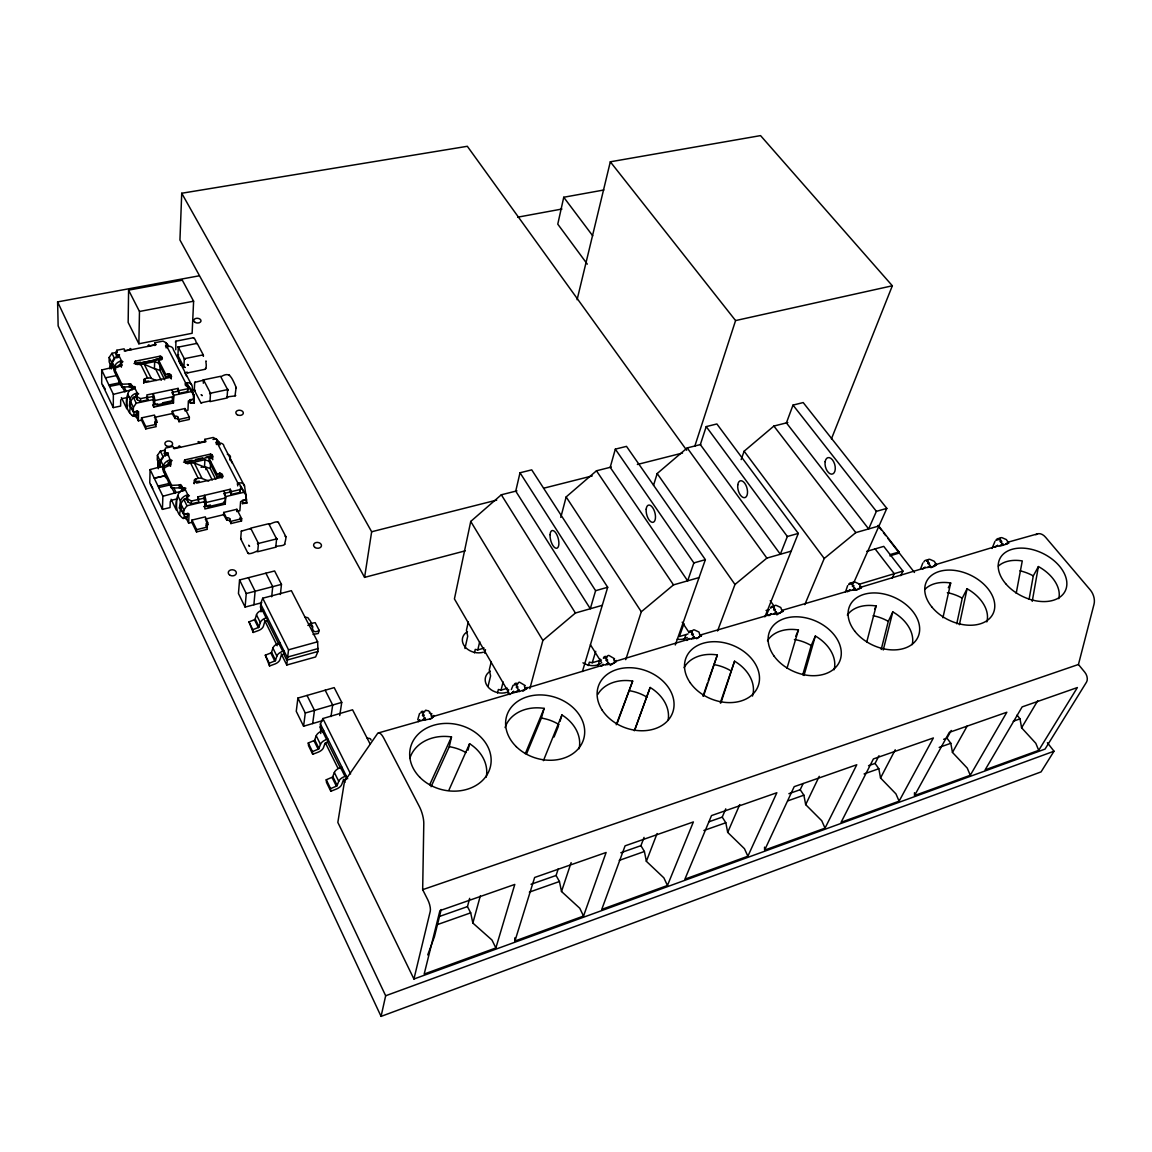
<?xml version="1.0" encoding="UTF-8"?>
<svg xmlns="http://www.w3.org/2000/svg" width="1152" height="1152" viewBox="0 0 1152 1152"><rect width="100%" height="100%" fill="white"/><g stroke="black" fill="none" stroke-linecap="round" stroke-linejoin="round"><path stroke-width="1.5" d="M109.181 357.437L109.166 361.987L111.874 367.574L111.888 363.038L109.181 357.437L111.96 353.29L117.187 352.253M286.762 665.021L288.518 649.814L262.714 598.205L291.384 590.674L317.635 641.779L317.981 651.47L315.619 656.957L286.762 665.021L281.189 653.76M129.096 397.166L122.803 398.477A2.189 1.483 -23.3 0 0 120.686 400.478L120.629 406.066L113.285 407.621L113.357 394.344L101.707 369.994L122.155 365.083M166.118 342.778L163.037 341.122L154.886 342.734L155.938 344.794L125.107 350.914L124.07 348.826L116.827 350.251L115.776 352.757L116.798 354.845L119.477 354.701L119.088 355.925A7.142 4.954 -23.3 0 0 112.219 362.045L114.61 366.955A7.157 4.954 -23.4 0 1 121.493 360.835L122.918 361.714L120.571 362.578L121.406 364.291A2.203 1.469 2 0 1 120.499 365.976L114.264 368.496L114.25 371.333L121.838 387.029L129.226 386.798A2.218 1.498 2.1 0 1 131.501 387.864L132.35 389.621L113.357 394.344M115.776 352.757L116.77 357.682L118.382 357.365M116.77 357.682L116.798 354.845M116.798 353.088L116.827 350.251M120.571 362.578L121.378 367.128L121.406 364.291M118.339 366.451A3.254 2.246 -23.4 0 1 121.464 363.672L121.493 360.835L119.088 355.925M121.838 387.029L121.867 384.206L114.264 368.496M126.994 398.362L126.85 408.902L121.406 397.598M128.592 290.131L128.16 322.459L138.859 343.786L192.125 333.288L193.608 301.205L182.318 280.21L128.592 290.131L139.478 311.472L138.859 343.786M129.226 386.798L129.269 383.962L121.867 384.206M135.864 397.627L136.93 396.619L133.402 397.354L130.55 401.544L130.478 406.066L133.301 411.883L138.542 411.552L138.355 420.826L141.494 420.149L145.742 428.904L156.182 426.643L155.174 422.15A2.203 1.526 2.5 0 1 156.542 420.25L154.454 415.08L141.538 417.845L141.494 420.149M131.501 387.864L131.544 385.027A2.218 1.498 2.1 0 0 129.269 383.962M131.544 385.027L132.35 389.621L130.248 385.315M133.301 411.883L133.373 407.362L130.55 401.544M133.978 389.275C131.846 385.877 136.93 386.093 134.741 387.893A7.243 4.91 -23.7 0 0 127.742 394.056C125.251 401.558 125.741 410.256 132.293 415.57A2.189 1.008 68.3 0 0 133.632 415.685L136.93 414.461L137.448 410.846L134.15 412.07L133.632 415.685M135.403 361.138L135.346 363.974L160.056 358.992C162.259 360.547 162.403 355.738 160.142 356.17L135.403 361.138L134.683 361.67L135.403 363.456A2.189 1.469 2.5 0 0 138.182 364.45L140.544 363.974A6.062 4.176 -24 0 1 144.245 364.248L155.75 369.331L161.266 380.275M413.928 979.013L430.258 911.304A8.654 2.664 72.2 0 0 427.81 899.827L422.669 889.661L423.792 823.651A14.602 4.666 72.9 0 0 419.342 806.501L383.832 738.23A14.155 4.45 73.7 0 0 377.438 733.68L344.491 781.488L337.838 822.413L413.928 979.013L1045.051 749.088L1086.538 682.07A7.286 4.608 66.4 0 0 1084.853 672.307L1078.445 664.488L1094.026 604.21A12.24 8.006 68.1 0 0 1090.224 589.882L1045.584 537.264A11.909 7.704 70.3 0 0 1035.864 534.744M134.15 412.07L129.326 405.979L130.205 399.125A7.258 4.91 -23.8 0 1 137.218 392.947L138.658 393.84L136.282 394.733L136.238 397.57L137.29 399.744L140.472 401.486L147.83 399.931L146.822 394.934L178.128 388.382L179.122 393.35L187.387 391.622L188.467 386.222L187.387 391.622M138.355 420.826L136.757 417.528L136.886 411.336M137.16 395.77L137.218 392.947L134.741 387.893M137.29 399.744L136.282 394.733M140.472 401.486L140.53 398.65L137.347 396.907M285.019 544.162C283.435 546.034 286.603 539.107 285.782 536.501L278.467 522.504C276.552 519.898 267.12 526.075 269.554 523.858M143.784 383.299L143.842 380.477A2.203 1.483 2.6 0 1 145.224 378.619L147.586 378.13A6.106 4.162 -24.2 0 1 151.301 378.389L156.254 380.549M143.669 382.925A2.203 1.483 2.5 0 1 145.152 381.442L145.224 378.619M417.744 719.712L419.573 713.405M145.742 428.904L145.8 426.6L141.538 417.845M216.504 439.258L213.25 437.472L204.826 439.344L205.978 441.605L174.11 448.704L172.987 446.414L165.485 448.085L164.362 453.658L165.485 455.947L165.586 453.139L168.365 452.938L168.005 454.291A7.459 4.824 -24.5 0 0 160.762 460.598L163.382 465.97A7.474 4.824 -24.6 0 1 170.626 459.662L172.123 460.613L169.704 461.578L169.603 464.386L150.106 469.584L149.76 482.76L162.418 509.371L170.021 507.586L170.237 502.042A2.29 1.44 -24.5 0 1 172.469 499.997L177.35 498.859M153.346 397.454L153.13 393.61A5.011 1.253 77.1 0 1 154.685 400.55L154.699 403.632A3.298 2.218 -24.4 0 0 157.68 404.726L170.15 402.077A3.283 2.203 -24.8 0 0 173.218 399.715L173.448 396.59A4.997 1.282 77.2 0 0 171.907 389.693M154.814 345.557L154.886 342.734M139.651 364.666L154.656 361.642L154.454 368.482L159.955 370.44L164.693 379.814M179.122 393.35L178.027 391.205L171.806 392.501L173.779 395.28L173.491 402.898L153.749 407.088L153.043 396.432L146.765 397.757L147.83 399.931M155.174 422.15L155.102 424.454A2.203 1.526 2.4 0 1 155.952 422.712L156.888 422.453L156.542 420.25M158.63 360.317L158.544 363.139L165.672 377.222L167.947 376.747A2.189 1.483 3.2 0 1 170.726 377.741L170.827 374.933A2.189 1.483 3.2 0 0 168.048 373.939L165.773 374.4L158.63 360.317L160.891 359.87A2.174 1.454 3.1 0 0 162.23 358.056L161.525 356.659M160.056 358.992L160.142 356.17M157.406 455.386L157.262 459.893L160.214 465.998L160.358 461.506L157.406 455.386L160.358 451.181L165.269 450.086M159.955 370.44L160.114 365.314M166.075 347.861L166.162 345.053L167.184 344.851L167.083 347.659M165.672 377.222L165.773 374.4M169.704 461.578L170.626 463.464A2.29 1.613 2.4 0 1 169.733 465.336L163.31 468.173L163.224 470.981L171.547 488.174L179.208 487.814A2.304 1.656 2.5 0 1 181.598 488.966L182.549 490.882L184.234 490.493L184.363 487.685L185.832 488.218L185.126 489.269A7.574 4.781 -24.9 0 0 177.768 495.619C174.542 503.438 175.795 512.366 182.448 517.968A2.275 1.066 66.7 0 0 183.888 518.198L187.286 516.787L187.934 513.187L184.536 514.598L183.888 518.198M162.418 509.371L162.878 496.253L150.106 469.584M167.947 376.747L168.048 373.939M167.256 452.765L167.731 455.558M177.883 419.53A2.189 1.512 3 0 0 175.104 418.522L172.166 413.568L172.253 411.264L184.982 408.542L189.374 417.168L189.259 419.472L178.978 421.704L177.984 417.226A2.189 1.512 3 0 0 175.752 416.16L174.773 416.318L172.253 411.264M170.626 463.464L170.525 466.272L169.603 464.386M175.766 349.805L175.91 341.194L193.32 337.738C196.416 339.12 196.243 345.211 196.877 343.411M686.693 450.274L467.323 146.29L181.728 193.248L179.942 239.99L364.579 577.382L465.25 550.843M171.547 488.174L171.648 485.366L163.31 468.173M178.286 347.112L177.955 355.55L183.931 367.128L184.306 358.704L178.286 347.112L197.165 343.339L203.256 354.859L184.306 358.704M178.027 391.205L178.128 388.382M178.978 421.704L177.984 417.226M176.789 499.738L176.342 510.149L171.086 499.248M256.853 551.592C259.301 549.36 249.782 555.624 247.824 553.018L240.696 538.862L241.301 531.173L249.955 528.667L250.906 529.272L249.955 528.667M241.301 531.173L241.877 530.654M245.966 495.763L246.528 499.824L242.467 500.198L242.597 503.741L242.424 503.035M179.208 487.814L179.338 485.021L171.648 485.366M185.486 385.69L185.602 382.867L166.867 346.421L165.499 345.946L166.162 345.053M184.982 408.542L184.882 410.832L187.949 410.184L188.381 400.954L193.536 399.096L193.752 394.603L190.814 388.901L188.266 385.891L186.869 386.179L187.862 386.741M186.365 499.565L187.488 498.542L183.845 499.392L180.792 503.64L180.59 508.118L183.672 514.483L189.072 513.95L188.626 523.123L191.866 522.346L191.981 520.056L205.33 516.859L207.648 522.518L207.936 524.693L206.971 524.981A2.29 1.67 3 0 0 206.035 526.046M181.598 488.966L181.728 486.158A2.304 1.656 2.5 0 0 179.338 485.021M162.878 496.253L182.549 490.882L181.728 486.158M187.243 386.899L187.373 384.077L185.256 384.134L185.602 382.867A7.157 4.824 -25.3 0 1 192.197 386.15L194.342 403.013L193.536 394.402M216.835 476.813L217.022 474.019L219.37 473.486A2.275 1.627 3.8 0 1 222.293 474.538L222.106 477.331A2.275 1.627 3.8 0 0 219.182 476.28L216.835 476.813L209.045 461.419L209.218 458.626L211.55 458.093A2.261 1.598 3.7 0 0 212.89 456.091L210.672 454.046L185.098 459.821L184.968 462.629L211.147 456.696L212.702 459.749M183.672 514.483L183.888 510.005L180.792 503.64M184.536 514.598L179.366 507.974L180.461 501.178A7.603 4.766 -24.9 0 1 187.848 494.798L189.374 495.778L186.926 496.786L186.797 499.579L187.963 501.97L191.304 503.842L198.922 502.042L197.899 496.872L230.27 489.254L231.466 491.616L231.264 494.41L239.803 492.379L240.955 486.749L239.803 492.379M246.528 499.824L246.643 503.366L245.966 498.931M187.704 497.606L187.848 494.798L185.126 489.269M188.626 523.123L186.883 519.509L187.027 516.456M187.963 501.97L186.926 496.786M202.853 380.333L203.746 380.923L202.853 380.333L194.688 382.421L194.299 390.139L200.88 402.854L209.736 400.982M235.771 395.424L235.037 395.712L236.117 387.389C231.034 375.437 229.205 372.01 221.342 376.474M191.304 503.842L191.448 501.048L188.093 499.176M194.242 483.782L194.4 480.989A2.29 1.642 3.1 0 1 195.782 478.93L198.23 478.368A6.379 4.046 -25.3 0 1 202.046 478.483L208.728 481.09M194.126 483.365A2.29 1.642 3 0 1 195.624 481.723L195.782 478.93M203.328 383.242L203.501 379.872L220.55 376.315L227.606 389.592L227.045 397.987L209.995 401.63L210.485 393.221L203.501 379.872M197.741 499.666L197.899 496.872M207.648 522.518A2.29 1.67 3.1 0 0 206.28 524.635L207.317 529.301L196.517 531.922L196.646 529.646L191.981 520.056M187.79 372.859L186.898 372.269L187.79 372.859L205.272 369.259C207.677 366.667 204.826 359.482 206.222 361.066M204.667 442.152L204.826 439.344M215.726 479.376L210.283 468.605L204.523 466.531L204.912 459.734L187.675 463.651M205.949 505.598L204.538 502.747L204.408 495.331A5.227 1.368 76.3 0 1 206.021 502.546L205.949 505.598A3.442 2.146 -25.5 0 0 208.973 506.563L221.875 503.496A3.427 2.131 -25.8 0 0 225.101 501.048L225.418 497.952A5.213 1.411 76.4 0 0 223.834 490.781M205.877 469.627L205.992 467.654L194.314 463.018A6.336 4.061 -25.1 0 0 190.512 462.874L188.078 463.421A2.275 1.613 3 0 1 185.17 462.37L184.349 460.411L185.098 459.821M199.368 499.277L204.25 498.125L205.286 501.437L204.84 508.982L225.245 504.13L225.778 496.584L224.352 494.568M210.672 454.046L210.499 456.84L211.939 457.358L212.112 454.565M210.283 468.605L210.586 463.522M216.432 444.542L216.605 441.749L217.656 441.518L217.483 444.312M218.549 444.672L218.736 441.691L216.187 438.754L212.976 439.459M219.182 476.28L219.37 473.486M229.68 521.194A2.275 1.656 3.7 0 0 226.757 520.128L223.56 514.714L223.718 512.438L236.88 509.285L241.675 518.717L241.502 520.992L230.875 523.57L229.853 518.933A2.275 1.656 3.7 0 0 227.506 517.781L226.498 517.968L223.718 512.438M696.586 638.726L699.984 636.322A7.805 1.685 -23.7 0 0 701.352 634.723L770.746 614.434L779.99 613.022L783.259 610.776L776.822 614.866M231.264 494.41L230.069 492.048L230.27 489.254M230.875 523.57L229.853 518.933M237.658 485.885L237.874 483.091L217.382 443.246L215.942 442.728L216.605 441.749M236.88 509.285L236.707 511.56L239.875 510.797L240.595 501.667L245.952 499.637L246.312 495.202L240.552 486.072M280.382 594.504L281.462 584.381L274.608 570.96L239.558 579.96L238.45 593.539L245.102 607.09L261.821 602.683M245.102 607.09L246.254 593.539L239.558 579.96M258.451 543.442L257.702 551.736L275.76 547.2L276.595 538.92L268.718 523.728L250.661 528.149L258.451 543.442L276.595 538.92M253.886 604.771L255.11 591.235L248.371 577.699M418.234 721.67L419.846 719.698L418.262 721.339M109.814 365.832L109.757 368.827M261 611.885L260.582 603.85L262.714 598.205M267.12 620.568L267.408 617.558L266.155 617.904A5.976 3.384 -26.4 0 0 260.323 622.613L258.84 627.307L252.821 629.683L253.166 632.462L258.422 630.562A5.976 3.384 -26.2 0 0 263.448 626.126L264.686 621.85L267.12 620.568L278.957 644.4M271.685 596.794L272.722 586.656L265.896 573.192M283.723 653.976L284.054 650.995L282.787 651.355A6.062 3.341 -26.6 0 0 276.869 656.093L275.314 660.773L269.237 663.221L269.554 665.971L274.867 664.027A6.062 3.326 -26.4 0 0 279.965 659.549L281.275 655.286L283.723 653.976L286.79 660.154L317.981 651.47M165.413 477.533L166.219 477.533M112.219 362.045L111.413 368.899L110.318 364.104M339.725 715.565L341.741 702.389L334.195 687.614L297.907 698.069L296.251 711.317L303.581 726.235L322.531 720.648M129.571 412.618L130.19 407.779M303.581 726.235L305.294 713.03L297.907 698.069M312.667 723.557L314.467 710.352L307.037 695.434M320.746 733.507L320.4 723.989L322.877 718.531L352.555 709.79L370.253 744.25M158.314 460.454L157.766 466.848M158.371 468.734L158.486 462.154M330.984 716.573L332.683 705.038L325.181 690.206M327.499 742.032L327.931 739.109L326.621 739.512A6.278 3.197 -27.2 0 0 320.472 744.365L318.744 748.987L312.48 751.608L312.725 754.272L318.197 752.17A6.278 3.182 -27 0 0 323.51 747.605L324.965 743.4L327.499 742.032L340.675 768.528M160.762 460.598L159.754 467.424L158.846 465.523M364.579 577.382L371.65 531.763L181.728 193.248M179.539 514.742L180.317 509.947M1032.235 601.33L1038.398 566.554A34.963 22.968 26.4 0 1 1058.746 598.694M1029.125 599.083L1033.286 575.885L1038.398 566.554M1016.208 593.338L1022.27 560.923A34.963 22.968 26.4 0 0 998.381 566.107M516.931 490.853L501.322 494.784L470.736 521.438L454.421 598.91L509.89 694.584M959.4 624.701L967.09 588.773A35.453 24.077 25.8 0 1 986.803 621.907M956.736 623.794L962.266 598.162L967.09 588.773M468.288 621.907L466.445 630.216L467.698 636.264L464.962 648.533M1047.37 742.709L1054.008 751.219L1041.062 771.898L381.067 1016.395L385.661 995.76L57.6 301.896L199.166 275.818M603.878 189.994L563.746 197.251L557.77 224.15L587.304 264.139M942.926 617.76L950.688 582.998A35.453 24.077 25.8 0 0 924.854 589.45M431.078 786.701L449.28 746.698L451.498 736.949A39.37 32.242 12.9 0 0 409.81 758.434M474.451 652.867L475.258 649.368L477.806 649.901L484.142 648.072M477.806 649.901L479.722 641.621M520.013 472.766L515.736 491.155L590.299 608.746L595.598 590.688L520.013 472.766L531.72 469.858L607.694 587.275L582.408 671.501M484.661 653.17L485.496 649.67M468.043 750.182L469.598 743.702A39.37 32.242 12.9 0 1 486.216 777.211M577.094 299.707L610.315 161.798L760.55 135.605L892.339 285.782L831.413 438.912M491.299 661.565L489.298 669.816L490.579 675.936L488.045 686.362M441.202 909.547L434.434 936.72L427.723 954.922M511.358 689.558L513.072 685.325M497.52 692.942L498.384 689.486L501.048 690.149L507.442 688.234M883.253 649.973L892.8 611.899A35.971 25.272 24.9 0 1 912.226 644.616M501.048 690.149L503.122 681.926M881.208 649.483L888.293 621.36L892.8 611.899M507.773 693.058L508.666 689.587M560.794 517.406L566.15 496.93L596.462 470.794L611.352 467.035M866.779 641.923L876.139 605.981A35.971 25.272 24.9 0 0 847.325 615.082M495.878 947.952L514.786 884.434L439.92 910.627L424.181 974.059L495.878 947.952L491.976 940.032L472.853 923.054L470.693 912.845L467.453 906.61L469.67 898.33M529.862 688.637L542.894 640.44L575.41 613.022L602.28 605.318M472.853 923.054L480.326 895.867M615.326 449.136L610.2 467.323L687.658 580.838L693.864 562.925L615.326 449.136L626.501 446.371L705.37 559.67L675.302 644.962M526.637 753.638L541.397 718.085L544.133 708.379A38.506 30.73 16.9 0 0 505.094 727.574M253.166 632.462L248.99 621.878L254.995 619.517L256.478 614.808A5.962 3.398 -26.3 0 1 262.282 610.114L263.534 609.782M803.981 675.49L815.357 636.019A36.518 26.525 23.7 0 1 834.077 669.787M845.467 592.027L847.642 585.605M802.742 674.827L811.21 645.538L815.357 636.019M560.03 721.397L561.931 714.946A38.506 30.73 16.9 0 1 579.082 748.742M269.554 665.971L265.306 655.186L271.382 652.766L272.909 648.086A6.034 3.355 -26.6 0 1 278.798 643.349L280.08 642.989M787.003 668.246L798.437 629.957A36.518 26.525 23.7 0 0 767.477 640.771M588.326 665.582L589.363 662.17L592.243 662.731L601.416 659.981M592.243 662.731L595.728 651.298M653.53 485.381L657.173 473.544L687.211 447.912L700.747 444.499M597.931 665.784L600.034 658.973M514.93 941.026L534.643 877.478L606.11 852.48L583.531 916.056L514.93 941.026L514.814 937.858M610.243 665.438L616.277 661.09L688.68 639.23L698.026 637.805L701.438 635.371M309.787 623.592L315.202 622.656L319.219 630.403L318.226 633.499L313.07 634.435M694.757 446.328L735.581 320.573L610.315 161.798M625.738 659.664L641.304 611.77L673.502 584.885L699.062 577.57M583.531 916.056L579.787 908.266L561.514 891.504L559.44 881.51L556.085 875.477L558.245 868.853M720.302 702.864L734.558 661.19A37.123 27.864 22.1 0 1 752.486 696.067M720.907 702.936L734.558 661.19M706.219 426.6L700.33 444.6L780.336 554.256L787.349 536.501L798.293 533.419L716.875 423.965L706.219 426.6L787.349 536.501M561.514 891.504L571.133 862.618M617.184 723.341L632.664 681.077A37.771 29.261 19.9 0 0 597.83 694.339M312.725 754.272L308.52 745.675L308.275 742.982L314.525 740.39L316.224 735.768A6.25 3.211 -27.1 0 1 322.358 730.915L323.654 730.526M703.08 696.024L707.414 683.194M708.264 680.645L717.35 654.955A37.123 27.864 22.1 0 0 684.115 667.67M703.426 696.269L717.35 654.955M634.666 730.368L650.16 687.47A37.771 29.261 19.9 0 1 668.117 720.144M920.405 569.39L922.81 563.026M741.168 459.59L744.134 451.21L773.885 426.053L787.81 422.539M683.986 623.549L679.406 636.538L687.931 633.974M330.811 791.251L330.595 788.616L336.946 785.938L338.731 781.344A6.365 3.125 -27.4 0 1 344.995 776.434L346.306 776.03L345.845 778.925L343.267 780.307L341.755 784.498A6.365 3.125 -27.3 0 1 336.341 789.077L330.811 791.251L326.477 782.395L326.261 779.76L332.582 777.082L334.354 772.488A6.35 3.139 -27.4 0 1 340.589 767.592L341.914 767.189M684.144 639.72L685.944 634.68M634.334 730.757L650.16 687.47M793.008 405.101L786.413 422.885L868.651 528.926L876.384 511.344L886.824 508.392L803.189 402.566L793.008 405.101L876.384 511.344M164.362 453.658L165.398 450.893M193.32 337.738L194.198 338.328M616.248 724.752L632.664 681.077M717.523 630.994L734.976 584.482L766.858 558.115L791.194 551.146M620.827 852.739L640.93 845.669L644.054 837.389M667.454 885.499L693.374 821.938L625.075 845.842L601.747 909.418L667.454 885.499L663.869 877.853L646.373 861.307L657.101 833.501M764.87 616.867L798.293 533.419M992.016 548.496L994.982 541.339M766.67 614.765L768.658 609.797M554.069 736.992L558.446 726.163M543.413 760.666L561.931 714.946M601.344 666.346L603.346 664.315L601.488 665.986M1005.653 544.147C1013.501 541.253 999.965 547.2 997.214 546.048L936.058 564.509L930.946 567.734M201.586 403.099L200.693 402.509M525.298 753.696L544.133 708.379M804.787 604.642L824.242 558.475L855.806 532.613L879.005 525.96M795.73 636.322L798.437 629.957M708.739 821.851L722.232 817.114L725.76 808.834M228.874 374.904L229.565 375.163M747.878 856.224L776.851 792.734L711.504 815.587L684.907 879.149L747.878 856.224L744.451 848.693L727.69 832.378L739.757 804.6M227.693 397.526L226.814 396.936L235.238 395.914M448.819 790.358L469.598 743.702M853.618 583.013L886.824 508.392M429.682 784.786L451.498 736.949M878.227 525.355L899.006 551.966L898.358 553.349L889.862 555.869M874.67 609.149L876.139 605.981M764.626 850.133L794.203 786.658L856.771 764.755L825.034 828.144L764.626 850.133L764.539 847.152M892.123 578.275L894.254 573.71L875.117 548.914M900.792 575.654L902.938 571.09L883.757 546.379L866.736 551.362M788.89 793.685L800.208 789.71L803.131 783.533M825.034 828.144L821.75 820.742L805.68 804.629L819.245 776.333M948.326 587.707L950.688 582.998M868.522 765.706L875.059 763.416L879.019 755.712M175.363 342.072L175.91 341.194M899.107 801.173L933.365 737.957L873.403 758.938L841.104 822.298L899.107 801.173L895.954 793.901L880.546 777.989L895.234 749.779M522.893 691.272L527.256 687.974L602.942 665.122C606.859 663.97 615.298 665.222 616.147 660.442A7.963 1.771 -23.1 0 1 614.966 662.026M686.923 640.483L689.098 638.424L687.11 640.109M194.659 382.824L195.221 381.917M205.819 368.381L205.272 369.259M934.301 565.531A7.43 1.469 -25.1 0 0 936.072 563.875C936.922 567.806 927.835 566.827 924.826 567.907L861.106 587.146L856.152 590.357M914.544 795.557L949.306 732.37L1006.834 712.238L970.286 775.267L914.544 795.557L914.472 792.691M943.661 739.31L946.973 738.144L951.206 730.469M970.286 775.267L967.262 768.11L952.459 752.4L967.306 725.846M248.774 553.622L247.824 553.018M378.374 732.946L423.835 720L424.944 718.07L422.41 715.334L424.267 715.32L422.798 714.067L423.518 712.958L422.136 712.57L423.389 711.504A8.352 3.24 57.9 0 0 420.854 713.045M433.814 716.299L517.694 691.632L518.774 689.746L516.226 687.096L518.054 687.082L516.557 685.872L517.234 684.806L515.822 684.446L516.989 683.41A8.165 3.528 57.3 0 0 514.195 685.008L517.766 683.942A8.179 2.563 88.6 0 1 520.027 682.502L525.326 685.656L524.419 686.088L525.139 688.738L526.464 688.982L527.083 687.326A8.15 1.843 -22.4 0 1 526.075 688.882M607.363 664.531L608.429 662.688L605.851 660.125L607.666 660.096L606.154 658.93L606.758 657.907L605.333 657.562L606.427 656.568A8.006 3.787 56.6 0 0 603.403 658.224L606.802 657.202A7.992 2.88 88.6 0 1 609.336 655.704L614.578 658.771L613.771 659.16L614.534 661.738L615.744 661.997L614.506 660.859L616.248 661.493M693.13 638.626L694.152 636.811L691.56 634.32L693.374 634.291L691.834 633.168L692.395 632.174L690.941 631.858L691.978 630.907A7.834 4.018 55.8 0 0 688.723 632.606M775.21 613.814L776.232 612.043L773.626 609.624L775.411 609.595L773.856 608.501L774.374 607.536L772.891 607.248L773.885 606.326A7.69 4.219 54.8 0 0 770.429 608.069L771.883 607.378M853.877 590.04L854.856 588.312L852.25 585.965L854.035 585.922L852.451 584.87L852.941 583.934L851.429 583.661L852.365 582.768A7.546 4.392 53.7 0 0 848.736 584.554L851.731 583.661A7.474 3.629 88.9 0 1 854.914 582.005L859.104 583.906L861.235 587.822L860.198 586.699L861.235 587.822L858.514 589.262L849.398 590.688L782.914 610.114A7.661 1.613 -24.2 0 1 781.416 611.726M929.304 567.245L930.269 565.546L927.662 563.27L929.419 563.227L927.821 562.205L928.282 561.298L926.755 561.053L927.634 560.174A7.402 4.55 52.5 0 0 923.846 562.003M1001.707 545.371L1002.658 543.701L1000.037 541.483L1001.794 541.426L1000.181 540.446L1000.598 539.568L999.058 539.338L999.893 538.488A7.272 4.694 51.1 0 0 995.962 540.346L998.712 539.51M277.531 521.899L278.467 522.504M276.451 546.682C273.413 545.99 283.176 546.221 284.443 544.666M1038.715 750.355L1077.379 687.557L1022.141 706.896L985.118 769.867L1038.715 750.355L1035.821 743.314L1021.594 727.79L1037.693 700.762M768.859 615.715L771.178 613.656L769.09 615.341M112.824 361.642L114.667 358.877L111.96 353.29M133.373 407.362L136.238 403.171L153.965 399.442M160.358 461.506L163.339 457.286L160.358 451.181M183.888 510.005L186.955 505.771L205.286 501.437M116.309 374.04L116.309 375.61L105.451 377.813M922.781 569.102L925.272 567.144L923.746 568.325M423.835 720C426.946 719.51 433.397 719.165 433.872 715.464A8.366 1.93 -21.7 0 1 433.886 715.939M995.083 547.258L997.675 545.285L995.342 546.998M430.013 719.366L432.648 717.322M699.984 636.322L700.934 635.616M422.165 720.13L424.944 718.07L425.635 719.813M516.038 691.776L518.774 689.746L519.466 691.459L526.464 688.982L525.139 687.83L527.054 688.45M605.707 664.69L608.429 662.688L609.106 664.358M691.474 638.77L694.152 636.811L694.829 638.438M773.582 613.973L776.232 612.043L776.894 613.627M852.25 590.198L854.856 588.312L855.518 589.867M927.691 567.403L930.269 565.546L930.917 567.072M1000.109 545.53L1002.658 543.701L1003.306 545.184M285.782 536.962L285.077 536.155L285.782 536.501M240.71 538.402L241.416 539.222L240.696 538.862M236.29 388.138L236.117 387.389M184.003 517.838L187.387 516.427M132.293 415.57L135.59 414.36A2.189 1.008 68.3 0 0 136.93 414.461M133.718 415.325L137.03 414.101M385.661 995.76L1054.008 751.219M437.242 924.653L470.693 912.845M529.344 892.138L559.44 881.51M619.243 860.386L644.4 851.501L646.373 861.307M703.858 830.506L725.818 822.758L727.69 832.378M787.694 800.899L803.88 795.182L805.68 804.629M864.086 773.928L878.818 768.73L880.546 777.989M939.182 747.403L950.803 743.299L952.459 752.4M1013.256 721.253L1020.01 718.862L1021.594 727.79M439.07 916.589L467.453 906.61M531.029 884.275L556.085 875.477M422.669 889.661L1078.445 664.488M1037.592 533.851L1008.043 542.16A7.344 1.397 -25.4 0 1 1006.171 543.816M766.066 610.488L769.334 609.509M858.874 584.352L902.938 571.09M890.496 554.472L899.006 551.966M305.294 713.03L341.741 702.389M595.598 590.688L607.694 587.275M693.864 562.925L705.37 559.67M318.384 648.49L287.136 657.173L260.582 603.85M288.518 649.814L317.635 641.779M246.254 593.539L281.462 584.381M371.65 531.763L496.699 500.098M543.6 488.232L592.229 475.92M637.373 464.472L682.531 453.038M196.646 529.646L207.446 527.026M231.048 521.309L241.675 518.717M205.2 519.134L223.56 514.714M203.659 506.606L210.456 504.994M191.448 501.048L199.08 499.248M223.646 493.56L230.069 492.048M231.466 491.616L240.019 489.6M225.778 496.584L243.778 492.322L246.312 495.202M206.021 502.546L225.418 497.952M113.299 405.95L112.594 406.166M182.664 488.074L184.363 487.685M158.357 485.986L169.258 483.48L174.888 493.445M158.717 487.555L169.603 485.035M195.624 481.723L199.44 481.205M154.21 478.152L165.47 475.661L154.598 478.152M201.096 467.309L204.523 466.531M183.542 462.154L192.182 460.195M195.638 459.418L202.55 457.848M206.006 457.07L211.205 455.904L212.76 458.957M735.581 320.573L892.339 285.782M173.462 448.258L178.373 447.163M198.504 442.685L204.926 441.259M145.8 426.6L156.254 424.339M179.078 419.4L189.374 417.168M154.397 417.384L172.166 413.568M154.325 404.568L157.608 403.862M162.533 402.826L172.397 400.738L173.491 402.898M210.485 393.221L227.606 389.592M140.53 398.65L147.902 397.109M179.237 390.542L187.517 388.8M173.779 395.28L191.203 391.608L193.752 394.603M154.685 400.55L173.448 396.59M145.152 381.442L148.853 381.053M132.394 386.784L134.035 386.453M109.224 384.912L119.765 382.752L124.978 391.939M109.57 386.41L120.096 384.25M133.992 363.528L140.688 362.174M155.736 359.15L160.762 358.142M137.318 363.658L160.733 358.934M124.142 350.87L129.37 349.834M148.853 345.974L155.707 344.621M139.478 311.472L193.608 301.205M517.694 217.181L561.946 209.03M179.366 507.974L181.944 507.514M319.219 630.403C309.787 635.818 314.006 622.987 308.88 619.373A5.933 3.326 -27.2 0 0 305.15 617.371M422.626 712.238L424.584 711.922A8.381 2.232 88.7 0 1 426.557 710.554L428.285 710.726L429.768 711.965L429.408 712.973L431.914 713.808L430.906 714.269L431.582 717.005L433.022 717.221L431.597 716.054L433.714 716.645M690.25 631.886L691.978 631.627A7.805 3.154 88.6 0 1 694.757 630.072L699.019 632.074L700.013 635.918L701.136 636.192L699.97 635.054L701.554 635.731M517.694 691.632L519.466 691.459M242.597 503.237L246.643 502.862M242.597 503.554L246.658 503.179M194.112 399.326L190.21 399.643L190.454 403.33L190.008 399.643M190.354 402.696L194.328 402.408M190.454 403.056L194.342 402.739M171.115 462.456L168.005 454.291M178.69 354.859L177.912 354.859M154.656 361.642L160.171 363.6M204.912 459.734L210.701 461.837M133.459 415.454L136.757 417.528M184.55 518.026L186.883 519.509M783.23 611.05L781.79 610.358L780.768 607.478L776.534 605.52A7.632 3.398 88.7 0 0 773.554 607.133M105.365 389.261L102.384 384.696M861.509 587.405L861.091 586.512A7.546 1.541 -24.6 0 1 859.45 588.154M936.576 564.725L934.229 561.283L930.082 559.44A7.315 3.845 89.2 0 0 926.712 561.139M152.741 488.376L150.494 484.301M1008.634 542.952L1006.344 539.582L1002.24 537.782A7.171 4.032 89.6 0 0 999.49 538.531M168.538 345.643L165.974 342.59L168.106 346.709M877.925 525.658L881.251 529.92M883.469 532.757L885.686 535.594M887.89 538.43L914.472 572.472M1017.086 715.104L1020.01 718.862M773.885 426.053L855.806 532.613M563.746 197.251L592.733 235.829M744.134 451.21L824.242 558.475M946.973 738.144L950.803 743.299M687.211 447.912L766.858 558.115M770.242 600.71L774.374 606.514M875.059 763.416L878.818 768.73M657.173 473.544L734.976 584.482M596.462 470.794L673.502 584.885M800.208 789.71L803.88 795.182M682.186 622.21L689.112 632.578M566.15 496.93L641.304 611.77M722.232 817.114L725.818 822.758M501.322 494.784L575.41 613.022M590.429 644.731L601.747 662.861M470.736 521.438L542.894 640.44M640.93 845.669L644.4 851.501M245.794 494.424L244.541 486.101L224.021 446.371A7.344 4.738 -25.9 0 0 217.382 443.246M232.272 463.205L229.91 458.64L229.982 460.138M191.376 384.581L173.419 349.805A7.042 4.867 -25 0 0 166.867 346.421M178.848 361.123L180.994 365.299M184.608 372.283L186.782 376.502M218.736 441.691L220.277 444.686M216.187 438.754L219.283 444.744M243.778 492.322L239.746 484.402L237.211 484.128L237.874 483.091A7.474 4.68 -26.3 0 1 244.541 486.101M187.373 384.077L191.203 391.608M222.293 474.538L223.128 476.51L222.408 477.115L196.632 483.091L194.4 480.989M170.827 374.933L171.59 376.733L170.87 377.266L145.944 382.406L143.842 380.477M219.758 472.723L222.091 477.317M220.493 475.042L222.048 478.109M168.883 374.126L171.331 378.936M239.904 517.853L241.502 520.992M209.218 458.626L217.022 474.019M224.05 501.768L225.245 504.13M205.992 467.654L212.198 479.966M322.877 718.531L350.582 773.942M194.314 463.018L202.046 478.483M144.245 364.248L151.301 378.389M190.512 462.874L198.23 478.368M320.4 723.989L347.674 778.752M140.544 363.974L147.586 378.13M262.282 610.114L266.155 617.904M278.798 643.349L282.787 651.355M322.358 730.915L326.621 739.512M340.589 767.592L344.995 776.434M260.294 606.859L262.512 611.309M319.982 726.912L322.589 732.154M264.427 619.992L277.2 645.725M325.44 742.968L337.954 768.197M343.44 779.242L344.995 782.395M204.451 502.171L205.862 505.022M256.478 614.808L260.323 622.613M272.909 648.086L276.869 656.093M316.224 735.768L320.472 744.365M334.354 772.488L338.731 781.344M152.683 404.914L153.749 407.088M255.254 619.099L259.099 626.89M271.627 652.363L275.573 660.37M314.798 739.987L319.032 748.584M332.87 776.678L337.219 785.52M205.877 520.517L207.936 524.693M254.534 619.862L258.365 627.653M270.893 653.126L274.838 661.133M314.021 740.765L318.254 749.362M332.078 777.456L336.442 786.298M155.016 418.651L156.888 422.453M180.23 486.173L182.549 490.882M248.99 621.878L252.821 629.683M265.306 655.186L269.237 663.221M308.275 742.982L312.48 751.608M326.261 779.76L330.595 788.616M164.462 450.85L165.586 453.139M120.269 361.224L121.464 363.672M180.634 484.517L182.923 489.197M130.666 383.803L133.013 388.613M168.106 462.168L169.632 465.293M183.845 499.392L186.955 505.771M133.402 397.354L136.238 403.171M191.866 522.346L196.517 531.922M177.768 495.619L180.461 501.178M163.138 465.869L164.635 468.965M173.722 487.685L176.011 492.422M127.742 394.056L130.205 399.125M114.278 366.682L115.646 369.504M123.955 386.626L126.043 390.931M162.029 466.891L165.398 473.861L165.067 475.661M113.227 367.675L115.546 372.456M113.285 407.621L101.707 383.285L101.707 369.994M381.067 1016.395L58.147 325.915L57.6 301.896M168.494 482.227L169.186 485.338M119.059 381.629L119.736 384.624M204.25 498.125L204.595 499.694M174.773 416.318L175.104 418.522M226.498 517.968L226.757 520.128M172.267 397.368L172.397 400.738M449.28 746.698A39.11 32.17 12.9 0 1 465.912 752.587M541.397 718.085A38.275 30.686 17 0 1 559.08 724.622M629.438 690.725A37.541 29.232 20 0 1 646.834 697.104M794.39 639.49A36.302 26.51 23.8 0 1 811.21 645.538M873.158 615.715A35.755 25.258 25 0 1 888.293 621.36M713.693 664.56A36.893 27.835 22.2 0 1 730.8 670.766M1019.952 570.802A34.762 22.968 26.6 0 1 1033.286 575.885M947.347 592.661A35.251 24.077 25.9 0 1 962.266 598.162M167.227 465.336A3.398 2.189 -24.6 0 1 169.733 462.73M198.029 441.806A5.112 1.354 76.8 0 1 199.642 443.016M178.646 447.379A5.126 1.31 76.7 0 1 180.518 447.278M240.365 486.36A3.398 2.131 -26.3 0 1 240.725 487.238M184.349 500.486A3.456 2.174 -24.9 0 1 186.898 497.866M187.286 516.787A2.275 1.066 66.7 0 1 185.832 516.557M148.118 346.45A4.91 1.238 77.5 0 1 149.803 346.018M129.672 350.107A4.925 1.195 77.4 0 1 131.299 349.675M187.229 385.718A3.254 2.189 -25.3 0 1 188.51 387.173M134.15 397.973A3.298 2.232 -23.8 0 1 136.382 396M367.286 738.36A6.235 3.125 -27.9 0 1 371.03 740.102M307.872 625.421A5.947 3.312 -27.2 0 1 312.898 627.163M227.318 454.277A3.845 2.722 4.2 0 1 229.637 458.77M687.211 637.502A14.458 10.699 19.8 0 1 677.232 639.23M506.635 692.395A15.034 11.765 14.3 0 1 487.656 686.506A15.034 11.765 14.3 0 1 490.306 671.17M483.365 652.219A14.803 11.39 12.9 0 1 464.717 646.459A14.803 11.39 12.9 0 1 467.482 631.656M600.538 663.624A14.731 11.218 17.4 0 1 582.955 662.818M258.106 543.398C257.846 545.458 256.896 541.973 258.106 543.398M210.182 393.264C209.851 395.093 209.088 391.766 210.182 393.264M194.328 389.736L195.005 390.542L194.328 389.736M184.565 359.352L185.285 359.05L184.565 359.352M184.248 366.682L184.91 367.474L184.248 366.682M202.608 355.306L203.486 355.896L202.608 355.306M513.691 691.373L511.963 693.029L513.691 691.373M178.229 346.738L178.978 347.515L178.229 346.738M187.459 364.507L188.208 365.285L187.459 364.507M201.312 394.762L202.061 395.554L201.312 394.762M227.534 389.203L228.298 389.995L227.534 389.203M849.83 589.91L847.656 591.61L849.83 589.91M248.702 545.371L249.509 546.206L248.702 545.371M276.509 538.445L277.315 539.266L276.509 538.445M782.899 611.496L781.79 610.358L782.899 611.496M936.36 565.114L935.395 564.005L936.36 565.114M1008.49 543.312L1007.582 542.218L1008.49 543.312M419.645 777.11A41.098 33.466 12.9 0 0 488.923 771.163A41.098 33.466 12.9 0 0 442.67 723.571A41.098 33.466 12.9 0 0 419.645 777.11M516.197 746.597A40.19 31.896 16.9 0 0 582.97 741.096A40.19 31.896 16.9 0 0 536.27 695.074A40.19 31.896 16.9 0 0 516.197 746.597M602.208 710.179A39.413 30.355 19.8 0 0 668.851 719.381A39.413 30.355 19.8 0 0 635.688 668.16A39.413 30.355 19.8 0 0 602.208 710.179M690.106 682.603A38.722 28.886 22 0 0 755.035 691.704A38.722 28.886 22 0 0 720.893 642.154A38.722 28.886 22 0 0 690.106 682.603M774.173 656.237A38.088 27.504 23.6 0 0 837.461 665.237A38.088 27.504 23.6 0 0 802.454 617.256A38.088 27.504 23.6 0 0 774.173 656.237M854.64 631.008A37.512 26.179 24.7 0 0 916.358 639.893A37.512 26.179 24.7 0 0 880.589 593.395A37.512 26.179 24.7 0 0 854.64 631.008M1005.653 583.646A36.461 23.789 26.3 0 0 1064.477 592.315A36.461 23.789 26.3 0 0 1027.469 548.568A36.461 23.789 26.3 0 0 1005.653 583.646M931.723 606.83A36.965 24.955 25.6 0 0 991.973 615.6A36.965 24.955 25.6 0 0 955.541 570.528A36.965 24.955 25.6 0 0 931.723 606.83M825.134 461.722A8.51 4.795 74.7 0 0 831.672 474.163A8.51 4.795 74.7 0 0 833.645 461.707A8.51 4.795 74.7 0 0 825.134 461.722M737.77 484.891A8.712 4.522 74.8 0 0 744.192 497.707A8.712 4.522 74.8 0 0 745.834 485.05A8.712 4.522 74.8 0 0 737.77 484.891M646.186 509.184A8.914 4.219 74.9 0 0 652.493 522.374A8.914 4.219 74.9 0 0 653.746 509.53A8.914 4.219 74.9 0 0 646.186 509.184M550.066 534.686A9.144 3.874 75 0 0 556.243 548.28A9.144 3.874 75 0 0 557.093 535.234A9.144 3.874 75 0 0 550.066 534.686M237.211 414.72A3.758 2.592 4.8 0 0 243.288 413.395A3.758 2.592 4.8 0 0 238.262 410.328A3.758 2.592 4.8 0 0 237.211 414.72M315.13 547.531A3.96 2.923 6.7 0 0 321.437 545.933A3.96 2.923 6.7 0 0 316.037 542.534A3.96 2.923 6.7 0 0 315.13 547.531M166.219 445.723A3.874 2.707 2.6 0 0 172.541 444.326A3.874 2.707 2.6 0 0 167.472 441.144A3.874 2.707 2.6 0 0 166.219 445.723M229.723 575.093A4.061 3.053 3.4 0 0 236.318 573.408A4.061 3.053 3.4 0 0 230.875 569.909A4.061 3.053 3.4 0 0 229.723 575.093M195.077 322.358A3.614 2.376 4.3 0 0 200.952 321.206A3.614 2.376 4.3 0 0 196.171 318.355A3.614 2.376 4.3 0 0 195.077 322.358"/></g></svg>
